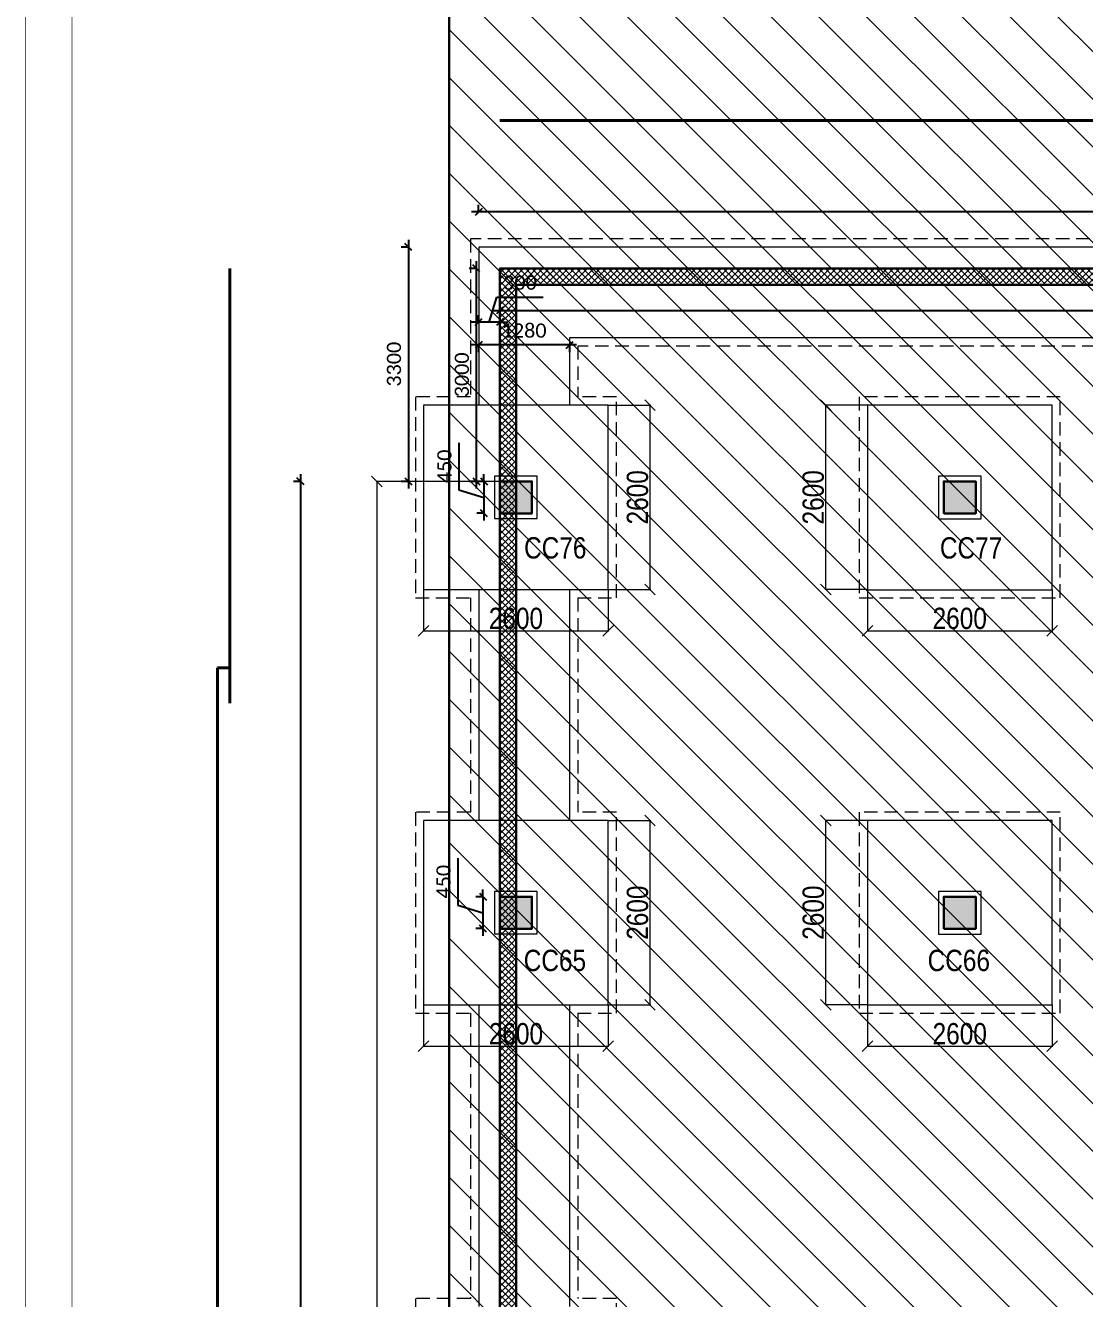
# Model space of a CAD drawing. Header units: millimetres. Extents: x 1112055 to 3390982, y -148532 to 766891.
# Drawn here: x 2747075 to 2761989, y 354733 to 372664 of the extents above; entities that cross this region are included whole.
import ezdxf

# ---------------------------------------------------------------- set-up
doc = ezdxf.new("R2010")
doc.units = ezdxf.units.MM
doc.header["$PDMODE"] = 35
doc.header["$PDSIZE"] = -25
doc.linetypes.add('Hidden', pattern=[9.525, 6.35, -3.175])
for name, color, linetype, lineweight in [('B COL. NO.', 3, 'Continuous', 20), ('B FINAL COLUMN', 1, 'Continuous', 30), ('B FOOTING', 49, 'Continuous', 20), ('B FOOTING DIM', 234, 'Continuous', 9), ('B HATCH', 250, 'Continuous', 0), ('B P.C.C', 251, 'Continuous', 0), ('B TITLE BLOCK', 250, 'Continuous', 0), ('EXCAVATION LINE', 236, 'Continuous', 30)]:
    doc.layers.add(name, color=color, linetype=linetype, lineweight=lineweight)
doc.layers.add('B Pedestal', color=7, linetype='Continuous', lineweight=9, true_color=0x5c8948)
doc.layers.add('B-COL HT', color=7, linetype='Continuous', lineweight=0, true_color=0x4e4f45)
doc.styles.add('Cali', font='calibri.ttf')
doc.styles.add('SWINC', font='swissc.ttf')
doc.dimstyles.new('1.100', dxfattribs={"dimtxt": 200, "dimasz": 100, "dimexe": 100, "dimexo": 100, "dimgap": 100, "dimtad": 1, "dimdec": 0, "dimzin": 0, "dimdsep": 46, "dimtxsty": 'Cali', "dimblk": 'OBLIQUE', "dimcen": 0, "dimdle": 100, "dimclrd": 256, "dimclre": 256, "dimclrt": 3, "dimadec": 0, "dimazin": 0, "dimtfac": 1, "dimtdec": 0, "dimtofl": 0, "dimtmove": 1, "dimatfit": 0, "dimfxl": 100, "dimfxlon": 1, "dimtolj": 1, "dimtzin": 0, "dimlwd": -1, "dimlwe": -1, "dimarcsym": 0})
doc.dimstyles.new('BHOOMI', dxfattribs={"dimtxt": 230, "dimasz": 150, "dimexe": 10, "dimexo": 0, "dimgap": 25, "dimtad": 1, "dimdec": 0, "dimzin": 0, "dimdsep": 46, "dimtxsty": 'SWINC', "dimblk": 'OBLIQUE', "dimcen": 0.09, "dimclrd": 250, "dimclre": 250, "dimclrt": 256, "dimaunit": 1, "dimadec": 3, "dimazin": 0, "dimtfac": 1, "dimtdec": 0, "dimtofl": 0, "dimtmove": 1, "dimatfit": 3, "dimfxl": 100, "dimtolj": 1, "dimtzin": 0, "dimlwd": 9, "dimlwe": 5, "dimarcsym": 0})

# ---------------------------------------------------------------- blocks, each defined once
blk = doc.blocks.new('_Oblique')
at = {"color": 0, "linetype": 'ByBlock', "lineweight": -2}
blk.add_line((-0.5, -0.5), (0.5, 0.5), dxfattribs=at)
blk = doc.blocks.new('*D4238')
at = {"layer": 'B FOOTING DIM', "color": 250, "lineweight": 5, "ltscale": 0.5, "transparency": 16777216}
for p, q in [((2752682, 358868), (2752682, 358276)), ((2755282, 358868), (2755282, 358276)), ((2752682, 358286), (2755282, 358286))]:
    blk.add_line(p, q, dxfattribs=at)
at = {"layer": 'Defpoints', "color": 0, "transparency": 16777216}
for p in [(2752682, 358868), (2755282, 358868), (2755282, 358286)]:
    blk.add_point(p, dxfattribs=at)
at = {"layer": 'B FOOTING DIM', "color": 250, "lineweight": 5, "transparency": 16777216, "xscale": 150, "yscale": 150, "zscale": 150, "rotation": 180}
blk.add_blockref('_Oblique', (2752682, 358286), dxfattribs=at)
at = {"layer": 'B FOOTING DIM', "color": 250, "lineweight": 5, "transparency": 16777216, "xscale": 150, "yscale": 150, "zscale": 150}
blk.add_blockref('_Oblique', (2755282, 358286), dxfattribs=at)
at = {"layer": 'B FOOTING DIM', "transparency": 16777216, "insert": (2753982, 358461), "char_height": 300, "attachment_point": 5, "style": 'SWINC'}
blk.add_mtext('\\A1;2600', dxfattribs=at)
blk = doc.blocks.new('*D4239')
at = {"layer": 'B FOOTING DIM', "color": 250, "lineweight": 5, "ltscale": 0.5, "transparency": 16777216}
for p, q in [((2755282, 361468), (2755880, 361468)), ((2755870, 358868), (2755870, 361468)), ((2755282, 358868), (2755880, 358868))]:
    blk.add_line(p, q, dxfattribs=at)
at = {"layer": 'Defpoints', "color": 0, "transparency": 16777216}
for p in [(2755282, 361468), (2755870, 361468), (2755282, 358868)]:
    blk.add_point(p, dxfattribs=at)
at = {"layer": 'B FOOTING DIM', "color": 250, "lineweight": 5, "transparency": 16777216, "xscale": 150, "yscale": 150, "zscale": 150}
for p, rotation in [((2755870, 361468), 90), ((2755870, 358868), 270)]:
    blk.add_blockref('_Oblique', p, dxfattribs=dict(at, rotation=rotation))
at = {"layer": 'B FOOTING DIM', "transparency": 16777216, "insert": (2755695, 360168), "char_height": 300, "attachment_point": 5, "rotation": 90, "style": 'SWINC'}
blk.add_mtext('\\A1;2600', dxfattribs=at)
blk = doc.blocks.new('*D4240')
at = {"layer": 'B FOOTING DIM', "color": 250, "lineweight": 5, "ltscale": 0.5, "transparency": 16777216}
for p, q in [((2758932, 358868), (2758932, 358276)), ((2761532, 358868), (2761532, 358276)), ((2758932, 358286), (2761532, 358286))]:
    blk.add_line(p, q, dxfattribs=at)
at = {"layer": 'Defpoints', "color": 0, "transparency": 16777216}
for p in [(2758932, 358868), (2761532, 358868), (2761532, 358286)]:
    blk.add_point(p, dxfattribs=at)
at = {"layer": 'B FOOTING DIM', "color": 250, "lineweight": 5, "transparency": 16777216, "xscale": 150, "yscale": 150, "zscale": 150, "rotation": 180}
blk.add_blockref('_Oblique', (2758932, 358286), dxfattribs=at)
at = {"layer": 'B FOOTING DIM', "color": 250, "lineweight": 5, "transparency": 16777216, "xscale": 150, "yscale": 150, "zscale": 150}
blk.add_blockref('_Oblique', (2761532, 358286), dxfattribs=at)
at = {"layer": 'B FOOTING DIM', "transparency": 16777216, "insert": (2760232, 358461), "char_height": 300, "attachment_point": 5, "style": 'SWINC'}
blk.add_mtext('\\A1;2600', dxfattribs=at)
blk = doc.blocks.new('*D4241')
at = {"layer": 'B FOOTING DIM', "color": 250, "lineweight": 5, "ltscale": 0.5, "transparency": 16777216}
for p, q in [((2758932, 361468), (2758335, 361468)), ((2758345, 358868), (2758345, 361468)), ((2758932, 358868), (2758335, 358868))]:
    blk.add_line(p, q, dxfattribs=at)
at = {"layer": 'Defpoints', "color": 0, "transparency": 16777216}
for p in [(2758345, 361468), (2758932, 361468), (2758932, 358868)]:
    blk.add_point(p, dxfattribs=at)
at = {"layer": 'B FOOTING DIM', "color": 250, "lineweight": 5, "transparency": 16777216, "xscale": 150, "yscale": 150, "zscale": 150}
for p, rotation in [((2758345, 361468), 90), ((2758345, 358868), 270)]:
    blk.add_blockref('_Oblique', p, dxfattribs=dict(at, rotation=rotation))
at = {"layer": 'B FOOTING DIM', "transparency": 16777216, "insert": (2758170, 360168), "char_height": 300, "attachment_point": 5, "rotation": 90, "style": 'SWINC'}
blk.add_mtext('\\A1;2600', dxfattribs=at)
blk = doc.blocks.new('*D4242')
at = {"layer": 'B FOOTING DIM', "color": 250, "lineweight": 5, "ltscale": 0.5, "transparency": 16777216}
for p, q in [((2752682, 364718), (2752682, 364126)), ((2755282, 364718), (2755282, 364126)), ((2752682, 364136), (2755282, 364136))]:
    blk.add_line(p, q, dxfattribs=at)
at = {"layer": 'Defpoints', "color": 0, "transparency": 16777216}
for p in [(2752682, 364718), (2755282, 364718), (2755282, 364136)]:
    blk.add_point(p, dxfattribs=at)
at = {"layer": 'B FOOTING DIM', "color": 250, "lineweight": 5, "transparency": 16777216, "xscale": 150, "yscale": 150, "zscale": 150, "rotation": 180}
blk.add_blockref('_Oblique', (2752682, 364136), dxfattribs=at)
at = {"layer": 'B FOOTING DIM', "color": 250, "lineweight": 5, "transparency": 16777216, "xscale": 150, "yscale": 150, "zscale": 150}
blk.add_blockref('_Oblique', (2755282, 364136), dxfattribs=at)
at = {"layer": 'B FOOTING DIM', "transparency": 16777216, "insert": (2753982, 364311), "char_height": 300, "attachment_point": 5, "style": 'SWINC'}
blk.add_mtext('\\A1;2600', dxfattribs=at)
blk = doc.blocks.new('*D4243')
at = {"layer": 'B FOOTING DIM', "color": 250, "lineweight": 5, "ltscale": 0.5, "transparency": 16777216}
for p, q in [((2755282, 367318), (2755880, 367318)), ((2755870, 364718), (2755870, 367318)), ((2755282, 364718), (2755880, 364718))]:
    blk.add_line(p, q, dxfattribs=at)
at = {"layer": 'Defpoints', "color": 0, "transparency": 16777216}
for p in [(2755282, 367318), (2755870, 367318), (2755282, 364718)]:
    blk.add_point(p, dxfattribs=at)
at = {"layer": 'B FOOTING DIM', "color": 250, "lineweight": 5, "transparency": 16777216, "xscale": 150, "yscale": 150, "zscale": 150}
for p, rotation in [((2755870, 367318), 90), ((2755870, 364718), 270)]:
    blk.add_blockref('_Oblique', p, dxfattribs=dict(at, rotation=rotation))
at = {"layer": 'B FOOTING DIM', "transparency": 16777216, "insert": (2755695, 366018), "char_height": 300, "attachment_point": 5, "rotation": 90, "style": 'SWINC'}
blk.add_mtext('\\A1;2600', dxfattribs=at)
blk = doc.blocks.new('*D4244')
at = {"layer": 'B FOOTING DIM', "color": 250, "lineweight": 5, "ltscale": 0.5, "transparency": 16777216}
for p, q in [((2758932, 364718), (2758932, 364126)), ((2761532, 364718), (2761532, 364126)), ((2758932, 364136), (2761532, 364136))]:
    blk.add_line(p, q, dxfattribs=at)
at = {"layer": 'Defpoints', "color": 0, "transparency": 16777216}
for p in [(2758932, 364718), (2761532, 364718), (2761532, 364136)]:
    blk.add_point(p, dxfattribs=at)
at = {"layer": 'B FOOTING DIM', "color": 250, "lineweight": 5, "transparency": 16777216, "xscale": 150, "yscale": 150, "zscale": 150, "rotation": 180}
blk.add_blockref('_Oblique', (2758932, 364136), dxfattribs=at)
at = {"layer": 'B FOOTING DIM', "color": 250, "lineweight": 5, "transparency": 16777216, "xscale": 150, "yscale": 150, "zscale": 150}
blk.add_blockref('_Oblique', (2761532, 364136), dxfattribs=at)
at = {"layer": 'B FOOTING DIM', "transparency": 16777216, "insert": (2760232, 364311), "char_height": 300, "attachment_point": 5, "style": 'SWINC'}
blk.add_mtext('\\A1;2600', dxfattribs=at)
blk = doc.blocks.new('*D4245')
at = {"layer": 'B FOOTING DIM', "color": 250, "lineweight": 5, "ltscale": 0.5, "transparency": 16777216}
for p, q in [((2758932, 367318), (2758335, 367318)), ((2758345, 364718), (2758345, 367318)), ((2758932, 364718), (2758335, 364718))]:
    blk.add_line(p, q, dxfattribs=at)
at = {"layer": 'Defpoints', "color": 0, "transparency": 16777216}
for p in [(2758345, 367318), (2758932, 367318), (2758932, 364718)]:
    blk.add_point(p, dxfattribs=at)
at = {"layer": 'B FOOTING DIM', "color": 250, "lineweight": 5, "transparency": 16777216, "xscale": 150, "yscale": 150, "zscale": 150}
for p, rotation in [((2758345, 367318), 90), ((2758345, 364718), 270)]:
    blk.add_blockref('_Oblique', p, dxfattribs=dict(at, rotation=rotation))
at = {"layer": 'B FOOTING DIM', "transparency": 16777216, "insert": (2758170, 366018), "char_height": 300, "attachment_point": 5, "rotation": 90, "style": 'SWINC'}
blk.add_mtext('\\A1;2600', dxfattribs=at)
blk = doc.blocks.new('*D4246')
at = {"layer": 'B FOOTING DIM', "color": 3, "lineweight": 5, "ltscale": 0.5, "transparency": 16777216}
for p, q in [((2753757, 366243), (2752014, 366243)), ((2752024, 366243), (2752024, 340398)), ((2753757, 340398), (2752014, 340398))]:
    blk.add_line(p, q, dxfattribs=at)
at = {"layer": 'Defpoints', "color": 0, "transparency": 16777216}
for p in [(2753757, 366243), (2752024, 340398), (2753757, 340398)]:
    blk.add_point(p, dxfattribs=at)
at = {"layer": 'B FOOTING DIM', "color": 3, "lineweight": 5, "transparency": 16777216, "xscale": 150, "yscale": 150, "zscale": 150}
for p, rotation in [((2752024, 366243), 90), ((2752024, 340398), 270)]:
    blk.add_blockref('_Oblique', p, dxfattribs=dict(at, rotation=rotation))
at = {"layer": 'B FOOTING DIM', "transparency": 16777216, "insert": (2751849, 353320), "char_height": 300, "attachment_point": 5, "rotation": 90, "style": 'SWINC'}
blk.add_mtext('\\A1;{\\C3;SECTION - PP}', dxfattribs=at)
blk = doc.blocks.new('*D6821')
at = {"transparency": 16777216}
for p, q in [((2753657, 368651), (2786811, 368651)), ((2753757, 368651), (2753757, 368551)), ((2786711, 368651), (2786711, 368551))]:
    blk.add_line(p, q, dxfattribs=at)
at = {"layer": 'Defpoints', "color": 0, "lineweight": 40, "transparency": 16777216}
for p in [(2753757, 369243), (2786711, 369013), (2786711, 368651)]:
    blk.add_point(p, dxfattribs=at)
at = {"transparency": 16777216, "xscale": 100, "yscale": 100, "zscale": 100, "rotation": 180}
blk.add_blockref('_Oblique', (2753757, 368651), dxfattribs=at)
at = {"transparency": 16777216, "xscale": 100, "yscale": 100, "zscale": 100}
blk.add_blockref('_Oblique', (2786711, 368651), dxfattribs=at)
at = {"color": 3, "lineweight": 40, "transparency": 16777216, "insert": (2770234, 368853), "char_height": 200, "attachment_point": 5, "style": 'Cali'}
blk.add_mtext('\\A1;32954', dxfattribs=at)
blk = doc.blocks.new('*D6824')
at = {"transparency": 16777216}
for p, q in [((2753457, 370038), (2753457, 370138)), ((2787461, 370038), (2787461, 370138)), ((2787561, 370038), (2753357, 370038))]:
    blk.add_line(p, q, dxfattribs=at)
at = {"layer": 'Defpoints', "color": 0, "lineweight": 40, "transparency": 16777216}
for p in [(2753457, 370038), (2753457, 369543), (2787461, 368263)]:
    blk.add_point(p, dxfattribs=at)
at = {"transparency": 16777216, "xscale": 100, "yscale": 100, "zscale": 100, "rotation": 180}
blk.add_blockref('_Oblique', (2753457, 370038), dxfattribs=at)
at = {"transparency": 16777216, "xscale": 100, "yscale": 100, "zscale": 100}
blk.add_blockref('_Oblique', (2787461, 370038), dxfattribs=at)
at = {"color": 3, "lineweight": 40, "transparency": 16777216, "insert": (2770459, 370240), "char_height": 200, "attachment_point": 5, "style": 'Cali'}
blk.add_mtext('\\A1;34004', dxfattribs=at)
blk = doc.blocks.new('*D6829')
at = {"transparency": 16777216}
for p, q in [((2752467, 369643), (2752467, 366143)), ((2752467, 369543), (2752367, 369543)), ((2752467, 366243), (2752367, 366243))]:
    blk.add_line(p, q, dxfattribs=at)
at = {"layer": 'Defpoints', "color": 0, "lineweight": 40, "transparency": 16777216}
for p in [(2753457, 369543), (2752467, 366243), (2753757, 366243)]:
    blk.add_point(p, dxfattribs=at)
at = {"transparency": 16777216, "xscale": 100, "yscale": 100, "zscale": 100}
for p, rotation in [((2752467, 369543), 90), ((2752467, 366243), 270)]:
    blk.add_blockref('_Oblique', p, dxfattribs=dict(at, rotation=rotation))
at = {"color": 3, "lineweight": 40, "transparency": 16777216, "insert": (2752265, 367893), "char_height": 200, "attachment_point": 5, "rotation": 90, "style": 'Cali'}
blk.add_mtext('\\A1;3300', dxfattribs=at)
blk = doc.blocks.new('*D6830')
at = {"transparency": 16777216}
for p, q in [((2753424, 369243), (2753324, 369243)), ((2753424, 369343), (2753424, 366143)), ((2753424, 366243), (2753324, 366243))]:
    blk.add_line(p, q, dxfattribs=at)
at = {"layer": 'Defpoints', "color": 0, "lineweight": 40, "transparency": 16777216}
for p in [(2753757, 369243), (2753424, 366243), (2753757, 366243)]:
    blk.add_point(p, dxfattribs=at)
at = {"transparency": 16777216, "xscale": 100, "yscale": 100, "zscale": 100}
for p, rotation in [((2753424, 369243), 90), ((2753424, 366243), 270)]:
    blk.add_blockref('_Oblique', p, dxfattribs=dict(at, rotation=rotation))
at = {"color": 3, "lineweight": 40, "transparency": 16777216, "insert": (2753221, 367743), "char_height": 200, "attachment_point": 5, "rotation": 90, "style": 'Cali'}
blk.add_mtext('\\A1;3000', dxfattribs=at)
blk = doc.blocks.new('*D6831')
at = {"transparency": 16777216}
for p, q in [((2750948, 366343), (2750948, 340298)), ((2750948, 366243), (2750848, 366243)), ((2750948, 340398), (2750848, 340398))]:
    blk.add_line(p, q, dxfattribs=at)
at = {"layer": 'Defpoints', "color": 0, "lineweight": 40, "transparency": 16777216}
for p in [(2753757, 366243), (2750948, 340398), (2753757, 340398)]:
    blk.add_point(p, dxfattribs=at)
at = {"transparency": 16777216, "xscale": 100, "yscale": 100, "zscale": 100}
for p, rotation in [((2750948, 366243), 90), ((2750948, 340398), 270)]:
    blk.add_blockref('_Oblique', p, dxfattribs=dict(at, rotation=rotation))
at = {"color": 3, "lineweight": 40, "transparency": 16777216, "insert": (2750746, 353320), "char_height": 200, "attachment_point": 5, "rotation": 90, "style": 'Cali'}
blk.add_mtext('\\A1;25844', dxfattribs=at)
blk = doc.blocks.new('*D6837')
at = {"transparency": 16777216}
for p, q in [((2753179, 366784), (2753179, 366123)), ((2753531, 366243), (2753531, 366343)), ((2753531, 366243), (2753431, 366243)), ((2753531, 366243), (2753531, 365793)), ((2753179, 366123), (2753531, 366018)), ((2753531, 365793), (2753431, 365793)), ((2753531, 365793), (2753531, 365693))]:
    blk.add_line(p, q, dxfattribs=at)
at = {"layer": 'Defpoints', "color": 0, "lineweight": 40, "transparency": 16777216}
for p in [(2753757, 366243), (2753531, 365793), (2753757, 365793)]:
    blk.add_point(p, dxfattribs=at)
at = {"transparency": 16777216, "xscale": 100, "yscale": 100, "zscale": 100}
for p, rotation in [((2753531, 366243), 270), ((2753531, 365793), 90)]:
    blk.add_blockref('_Oblique', p, dxfattribs=dict(at, rotation=rotation))
at = {"color": 3, "lineweight": 40, "transparency": 16777216, "insert": (2752976, 366454), "char_height": 200, "attachment_point": 5, "rotation": 90, "style": 'Cali'}
blk.add_mtext('\\A1;450', dxfattribs=at)
blk = doc.blocks.new('*D6838')
at = {"transparency": 16777216}
for p, q in [((2753165, 360934), (2753165, 360273)), ((2753518, 360393), (2753518, 360493)), ((2753165, 360273), (2753518, 360168)), ((2753518, 360393), (2753418, 360393)), ((2753518, 360393), (2753518, 359943)), ((2753518, 359943), (2753418, 359943)), ((2753518, 359943), (2753518, 359843))]:
    blk.add_line(p, q, dxfattribs=at)
at = {"layer": 'Defpoints', "color": 0, "lineweight": 40, "transparency": 16777216}
for p in [(2753757, 360393), (2753518, 359943), (2753757, 359943)]:
    blk.add_point(p, dxfattribs=at)
at = {"transparency": 16777216, "xscale": 100, "yscale": 100, "zscale": 100}
for p, rotation in [((2753518, 360393), 270), ((2753518, 359943), 90)]:
    blk.add_blockref('_Oblique', p, dxfattribs=dict(at, rotation=rotation))
at = {"color": 3, "lineweight": 40, "transparency": 16777216, "insert": (2752963, 360604), "char_height": 200, "attachment_point": 5, "rotation": 90, "style": 'Cali'}
blk.add_mtext('\\A1;450', dxfattribs=at)
blk = doc.blocks.new('*D6858')
at = {"transparency": 16777216}
for p, q in [((2754837, 368164), (2753357, 368164)), ((2753457, 368164), (2753457, 368064)), ((2754737, 368164), (2754737, 368064))]:
    blk.add_line(p, q, dxfattribs=at)
at = {"layer": 'Defpoints', "color": 0, "lineweight": 40, "transparency": 16777216}
for p in [(2753457, 368263), (2753457, 368164), (2754737, 368263)]:
    blk.add_point(p, dxfattribs=at)
at = {"transparency": 16777216, "xscale": 100, "yscale": 100, "zscale": 100, "rotation": 180}
blk.add_blockref('_Oblique', (2753457, 368164), dxfattribs=at)
at = {"transparency": 16777216, "xscale": 100, "yscale": 100, "zscale": 100}
blk.add_blockref('_Oblique', (2754737, 368164), dxfattribs=at)
at = {"color": 3, "lineweight": 40, "transparency": 16777216, "insert": (2754097, 368366), "char_height": 200, "attachment_point": 5, "style": 'Cali'}
blk.add_mtext('\\A1;1280', dxfattribs=at)
blk = doc.blocks.new('*D6859')
at = {"transparency": 16777216}
for p, q in [((2753607, 368486), (2753713, 368838)), ((2753713, 368838), (2754365, 368838)), ((2753457, 368486), (2753457, 368586)), ((2753757, 368486), (2753757, 368586)), ((2753457, 368486), (2753357, 368486)), ((2753757, 368486), (2753457, 368486)), ((2753757, 368486), (2753857, 368486))]:
    blk.add_line(p, q, dxfattribs=at)
at = {"layer": 'Defpoints', "color": 0, "lineweight": 40, "transparency": 16777216}
for p in [(2753457, 368486), (2753457, 368164), (2753757, 368164)]:
    blk.add_point(p, dxfattribs=at)
at = {"transparency": 16777216, "xscale": 100, "yscale": 100, "zscale": 100}
blk.add_blockref('_Oblique', (2753457, 368486), dxfattribs=at)
at = {"transparency": 16777216, "xscale": 100, "yscale": 100, "zscale": 100, "rotation": 180}
blk.add_blockref('_Oblique', (2753757, 368486), dxfattribs=at)
at = {"color": 3, "lineweight": 40, "transparency": 16777216, "insert": (2754039, 369041), "char_height": 200, "attachment_point": 5, "style": 'Cali'}
blk.add_mtext('\\A1;300', dxfattribs=at)

msp = doc.modelspace()

# ---------------------------------------------------------------- hatches: boundary and pattern name
at = {"layer": 'B HATCH', "lineweight": 0}
h = msp.add_hatch(dxfattribs=at)
h.set_pattern_fill('ANSI37', color=250, scale=20, style=0)
h.set_pattern_definition([(45, (1040446.71, -149308.41), (-44.9012806, 44.9012806), []), (135, (1040446.71, -149308.41), (-44.9012806, -44.9012806), [])])
h.paths.add_polyline_path([(2817077.2, 369281.5), (2817077.2, 372824.4), (2809902.2, 372698.5), (2809902.2, 369281.7)], flags=16)
h.paths.add_polyline_path([(2791213.2, 369828.2), (2796162.2, 369828.2), (2796162.2, 372457.1), (2791213.2, 372370.2)], flags=16)
h.paths.add_polyline_path([(2798052.2, 372490.5), (2798502.2, 372498.4), (2798502.2, 369281.2), (2798052.2, 369281.2)], flags=16)
h.paths.add_polyline_path([(2753987.2, 369013), (2753987.2, 260347.4), (2804447.2, 260347.4), (2804447.2, 300147.4), (2817077.2, 300147.4), (2817077.2, 369051.5), (2798038.8, 369052), (2798038.8, 366392.4), (2797822.2, 366392.4), (2797822.2, 372486.5), (2796392.2, 372461.4), (2796392.2, 366392.4), (2796162.2, 366392.4), (2796162.2, 369598.2), (2786711.2, 369598.2), (2786711.2, 369013)], flags=16)
h.paths.add_polyline_path([(2809676.9, 372694.5), (2809676.9, 369281.7), (2802247.2, 369281.9), (2802247.2, 372564.1)], flags=16)
h.paths.add_polyline_path([(2798732.2, 369282), (2798732.2, 372502.4), (2802017.2, 372560.1), (2802017.2, 369281.9)], flags=16)
h.paths.add_polyline_path([(2786481.2, 369243), (2753757.2, 369243), (2753757.2, 260117.4), (2804677.2, 260117.4), (2804677.2, 299917.4), (2817307.2, 299917.4), (2817307.2, 373058.5), (2790983.2, 372596.5), (2790983.2, 369828.2), (2786481.2, 369828.2)])
at = {"layer": 'B-COL HT', "lineweight": 0}
h = msp.add_hatch(color=250, dxfattribs=at)
h.dxf.hatch_style = 1
h.paths.add_polyline_path([(2753757.2, 365792.6), (2754207.2, 365792.6), (2754207.2, 366242.6), (2753757.2, 366242.6)])
h = msp.add_hatch(color=250, dxfattribs=at)
h.dxf.hatch_style = 1
h.paths.add_polyline_path([(2760007.2, 365792.5), (2760457.2, 365792.5), (2760457.2, 366242.5), (2760007.2, 366242.5)])
h = msp.add_hatch(color=250, dxfattribs=at)
h.dxf.hatch_style = 1
h.paths.add_polyline_path([(2753757.2, 359942.6), (2754207.2, 359942.6), (2754207.2, 360392.6), (2753757.2, 360392.6)])
h = msp.add_hatch(color=250, dxfattribs=at)
h.dxf.hatch_style = 1
h.paths.add_polyline_path([(2760007.3, 359942.5), (2760457.3, 359942.5), (2760457.3, 360392.5), (2760007.3, 360392.5)])
at = {"layer": 'EXCAVATION LINE', "lineweight": 0}
h = msp.add_hatch(dxfattribs=at)
h.set_pattern_fill('ANSI31', color=250, scale=150, angle=270)
h.set_pattern_definition([(315, (931955.6, -148808.4), (336.7596, 336.7596), [])])
h.paths.add_polyline_path([(2806897.2, 349752.4), (2806897.2, 356982.4), (2814207.2, 356982.4), (2814207.2, 349752.4)])
h.paths.add_polyline_path([(2804690.6, 337547.4), (2804690.6, 337147.1), (2812646.9, 337147.1), (2812646.9, 329467.6), (2802846.9, 329467.6), (2802846.9, 331747.4), (2798890.6, 331747.4), (2798890.6, 337547.4)])
h.paths.add_polyline_path([(2753042.2, 321417.4), (2818615.6, 321417.4), (2818615.6, 375249.3), (2753042.2, 375249.3)])

# ---------------------------------------------------------------- linework, layer by layer
at = {"color": 4, "lineweight": 40}
for p, q in [((2753757.2, 371324), (2765257.2, 371324)), ((2749953.9, 363117.4), (2749953.9, 369243)), ((2749778.4, 351617.4), (2749778.4, 363617.4)), ((2749778.4, 363617.4), (2749953.9, 363617.4)), ((2749953.9, 363617.4), (2749953.9, 363117.4))]:
    msp.add_line(p, q, dxfattribs=at)
at = {"layer": 'B FINAL COLUMN', "color": 16, "lineweight": 30}
msp.add_lwpolyline([(2786481.2, 369243), (2753757.2, 369243), (2753757.2, 260117.4), (2804677.2, 260117.4), (2804677.2, 299917.4), (2817307.2, 299917.4), (2817307.2, 373058.5), (2790983.2, 372596.5), (2790983.2, 369828.2), (2786481.2, 369828.2), (2786481.2, 369243)], dxfattribs=at)
msp.add_lwpolyline([(2753987.2, 260347.4), (2804447.2, 260347.4), (2804447.2, 300147.4), (2817077.2, 300147.4), (2817077.2, 369051.5), (2798038.8, 369052), (2798038.8, 366392.4), (2797822.2, 366392.4), (2797822.2, 372486.5), (2796392.2, 372461.4), (2796392.2, 366392.4), (2796162.2, 366392.4), (2796162.2, 369598.2), (2786711.2, 369598.2), (2786711.2, 369013), (2753987.2, 369013)], close=True, dxfattribs=at)
at = {"layer": 'B FINAL COLUMN', "color": 4}
for points in [[(2753757.2, 365792.6), (2754207.2, 365792.6), (2754207.2, 366242.6), (2753757.2, 366242.6)], [(2760007.2, 365792.5), (2760457.2, 365792.5), (2760457.2, 366242.5), (2760007.2, 366242.5)], [(2753757.2, 359942.6), (2754207.2, 359942.6), (2754207.2, 360392.6), (2753757.2, 360392.6)], [(2760007.3, 359942.5), (2760457.3, 359942.5), (2760457.3, 360392.5), (2760007.3, 360392.5)]]:
    msp.add_lwpolyline(points, close=True, dxfattribs=at)
at = {"layer": 'B FOOTING'}
for points in [[(2817607.2, 367662.4), (2817607.2, 373363.8), (2790683.2, 372891.3), (2790683.2, 370128.2), (2786181.2, 370128.2), (2786181.2, 369543), (2753457.2, 369543), (2753457.2, 367317.6)], [(2795412.2, 367737.4), (2795412.2, 368848.2), (2787461.2, 368848.2), (2787461.2, 368263), (2754737.2, 368263), (2754737.2, 367317.6)], [(2753457.2, 364717.6), (2753457.2, 361467.6)], [(2754737.2, 364717.6), (2754737.2, 361467.6)], [(2753457.2, 358867.6), (2753457.2, 354618.6)], [(2754737.2, 358867.6), (2754737.2, 354618.6)]]:
    msp.add_lwpolyline(points, dxfattribs=at)
for points in [[(2752682.2, 364717.6), (2755282.2, 364717.6), (2755282.2, 367317.6), (2752682.2, 367317.6)], [(2758932.2, 364717.5), (2761532.2, 364717.5), (2761532.2, 367317.5), (2758932.2, 367317.5)], [(2752682.2, 358867.6), (2755282.2, 358867.6), (2755282.2, 361467.6), (2752682.2, 361467.6)], [(2758932.3, 358867.6), (2761532.3, 358867.6), (2761532.3, 361467.6), (2758932.3, 361467.6)]]:
    msp.add_lwpolyline(points, close=True, dxfattribs=at)
at = {"layer": 'B P.C.C', "color": 250, "linetype": 'Hidden', "lineweight": 0, "ltscale": 30}
for points in [[(2817722.2, 367777.4), (2817722.2, 373480.8), (2790568.2, 373004.3), (2790568.2, 370243.2), (2786066.2, 370243.2), (2786066.2, 369658), (2753342.2, 369658), (2753342.2, 367432.6)], [(2795297.2, 367852.4), (2795297.2, 368733.2), (2787576.2, 368733.2), (2787576.2, 368148), (2754852.2, 368148), (2754852.2, 367432.6)], [(2753342.2, 367432.6), (2752567.2, 367432.6), (2752567.2, 364602.6), (2753342.2, 364602.6)], [(2754852.2, 364602.6), (2755397.2, 364602.6), (2755397.2, 367432.6), (2754852.2, 367432.6)], [(2753342.2, 364602.6), (2753342.2, 361582.6)], [(2754852.2, 364602.6), (2754852.2, 361582.6)], [(2753342.2, 361582.6), (2752567.2, 361582.6), (2752567.2, 358752.6), (2753342.2, 358752.6)], [(2754852.2, 358752.6), (2755397.2, 358752.6), (2755397.2, 361582.6), (2754852.2, 361582.6)], [(2753342.2, 358752.6), (2753342.2, 354733.6)], [(2754852.2, 358752.6), (2754852.2, 354733.6)], [(2753342.2, 354733.6), (2752567.3, 354733.6), (2752567.3, 351903.6), (2753342.2, 351903.6)], [(2754852.2, 351903.6), (2755397.3, 351903.6), (2755397.3, 354733.6), (2754852.2, 354733.6)]]:
    msp.add_lwpolyline(points, dxfattribs=at)
for points in [[(2758817.2, 364602.5), (2761647.2, 364602.5), (2761647.2, 367432.5), (2758817.2, 367432.5)], [(2758817.3, 358752.6), (2761647.3, 358752.6), (2761647.3, 361582.6), (2758817.3, 361582.6)]]:
    msp.add_lwpolyline(points, close=True, dxfattribs=at)
at = {"layer": 'B Pedestal', "color": 87, "lineweight": 9}
for points in [[(2753682.2, 365717.6), (2754282.2, 365717.6), (2754282.2, 366317.6), (2753682.2, 366317.6)], [(2759932.2, 365717.5), (2760532.2, 365717.5), (2760532.2, 366317.5), (2759932.2, 366317.5)], [(2753682.2, 359867.6), (2754282.2, 359867.6), (2754282.2, 360467.6), (2753682.2, 360467.6)], [(2759932.3, 359867.5), (2760532.3, 359867.5), (2760532.3, 360467.5), (2759932.3, 360467.5)]]:
    msp.add_lwpolyline(points, close=True, dxfattribs=at)
at = {"layer": 'B TITLE BLOCK', "color": 1, "const_width": 8.39}
msp.add_lwpolyline([(2747079.1, 376187.5), (2844627.4, 376187.5), (2844627.4, 208514.6), (2747079.1, 208514.6)], close=True, dxfattribs=at)
at = {"layer": 'B TITLE BLOCK', "color": 250, "lineweight": 0, "const_width": 8.39}
msp.add_lwpolyline([(2747731.8, 375534.8), (2843974.7, 375534.8), (2843974.7, 209167.3), (2747731.8, 209167.3)], close=True, dxfattribs=at)
at = {"layer": 'EXCAVATION LINE', "color": 75}
msp.add_lwpolyline([(2753042.2, 321417.4), (2818615.6, 321417.4), (2818615.6, 375249.3), (2753042.2, 375249.3)], close=True, dxfattribs=at)

# ---------------------------------------------------------------- texts
at = {"layer": 'B COL. NO.', "style": 'SWINC'}
for s, p in [('CC76', (2754096.7, 365156.1)), ('CC77', (2759952.7, 365156.1)), ('CC65', (2754091.7, 359345.4)), ('CC66', (2759779.8, 359345.4))]:
    msp.add_text(s, height=300, dxfattribs=at).set_placement(p)

# ---------------------------------------------------------------- dimensions: what is measured, and where the dimension line sits
at = {"color": 4, "lineweight": 40}
for base, p1, p2, picture, middle in [((2753457.2, 370037.8), (2787461.2, 368263), (2753457.2, 369543), '*D6824', (2770459.2, 370240.3)), ((2786711.2, 368650.9), (2753757.2, 369243), (2786711.2, 369013), '*D6821', (2770234.2, 368853.3)), ((2753457.2, 368485.9), (2753757.2, 368163.8), (2753457.2, 368163.8), '*D6859', (2753813, 369040.9)), ((2753457.2, 368163.8), (2754737.2, 368263), (2753457.2, 368263), '*D6858', (2754097.2, 368366.3))]:
    dim = msp.add_linear_dim(base=base, p1=p1, p2=p2, dimstyle='1.100', override={"dimfxl": 0.18, "dimarcsym": 2}, dxfattribs=at)
    dim.commit()
    dim.dimension.update_dxf_attribs({"geometry": picture, "text_midpoint": middle})
for base, p1, p2, picture, middle in [((2752467.1, 366242.6), (2753457.2, 369543), (2753757.2, 366242.6), '*D6829', (2752264.7, 367892.8)), ((2753423.5, 366242.6), (2753757.2, 369243), (2753757.2, 366242.6), '*D6830', (2753221.1, 367742.8)), ((2753531.2, 365792.6), (2753757.2, 366242.6), (2753757.2, 365792.6), '*D6837', (2752976.3, 366223.3)), ((2750948.1683, 340398.0594), (2753757.2459, 366242.556), (2753757.2459, 340398.0594), '*D6831', (2750745.7068, 353320.3077)), ((2753517.5, 359942.6), (2753757.2, 360392.6), (2753757.2, 359942.6), '*D6838', (2752962.6, 360373.3))]:
    dim = msp.add_linear_dim(base=base, p1=p1, p2=p2, angle=90, dimstyle='1.100', override={"dimfxl": 0.18, "dimarcsym": 2}, dxfattribs=at)
    dim.commit()
    dim.dimension.update_dxf_attribs({"geometry": picture, "text_midpoint": middle})
at = {"layer": 'B FOOTING DIM', "color": 250, "ltscale": 0.5}
for base, p1, p2, picture, middle in [((2755869.7, 367317.6), (2755282.2, 364717.6), (2755282.2, 367317.6), '*D4243', (2755694.7, 366017.6)), ((2758344.8, 367317.5), (2758932.2, 364717.5), (2758932.2, 367317.5), '*D4245', (2758169.8, 366017.5)), ((2755869.7, 361467.6), (2755282.2, 358867.6), (2755282.2, 361467.6), '*D4239', (2755694.7, 360167.6)), ((2758344.7, 361467.6), (2758932.2, 358867.6), (2758932.2, 361467.6), '*D4241', (2758169.7, 360167.6))]:
    dim = msp.add_linear_dim(base=base, p1=p1, p2=p2, angle=90, dimstyle='BHOOMI', override={"dimtxt": 300, "dimlwd": 5}, dxfattribs=at)
    dim.commit()
    dim.dimension.update_dxf_attribs({"geometry": picture, "text_midpoint": middle})
at = {"layer": 'B FOOTING DIM', "ltscale": 0.5}
dim = msp.add_linear_dim(base=(2752023.7, 340398.1), p1=(2753757.2, 366242.6), p2=(2753757.2, 340398.1), angle=90, text='{\\C3;SECTION - PP}', dimstyle='BHOOMI', override={"dimtxt": 300, "dimclrd": 3, "dimclre": 3, "dimlwd": 5}, dxfattribs=at)
dim.commit()
dim.dimension.update_dxf_attribs({"geometry": '*D4246', "text_midpoint": (2751848.7, 353320.3)})
at = {"layer": 'B FOOTING DIM', "color": 250, "ltscale": 0.5}
for base, p1, p2, picture, middle in [((2755282.2, 364136), (2752682.2, 364717.6), (2755282.2, 364717.6), '*D4242', (2753982.2, 364311)), ((2761532.2, 364136), (2758932.2, 364717.5), (2761532.2, 364717.5), '*D4244', (2760232.2, 364311)), ((2755282.2, 358286), (2752682.2, 358867.6), (2755282.2, 358867.6), '*D4238', (2753982.2, 358461)), ((2761532.3, 358286), (2758932.3, 358867.6), (2761532.3, 358867.6), '*D4240', (2760232.3, 358461))]:
    dim = msp.add_linear_dim(base=base, p1=p1, p2=p2, dimstyle='BHOOMI', override={"dimtxt": 300, "dimlwd": 5}, dxfattribs=at)
    dim.commit()
    dim.dimension.update_dxf_attribs({"geometry": picture, "text_midpoint": middle})

doc.saveas('drawing.dxf')
